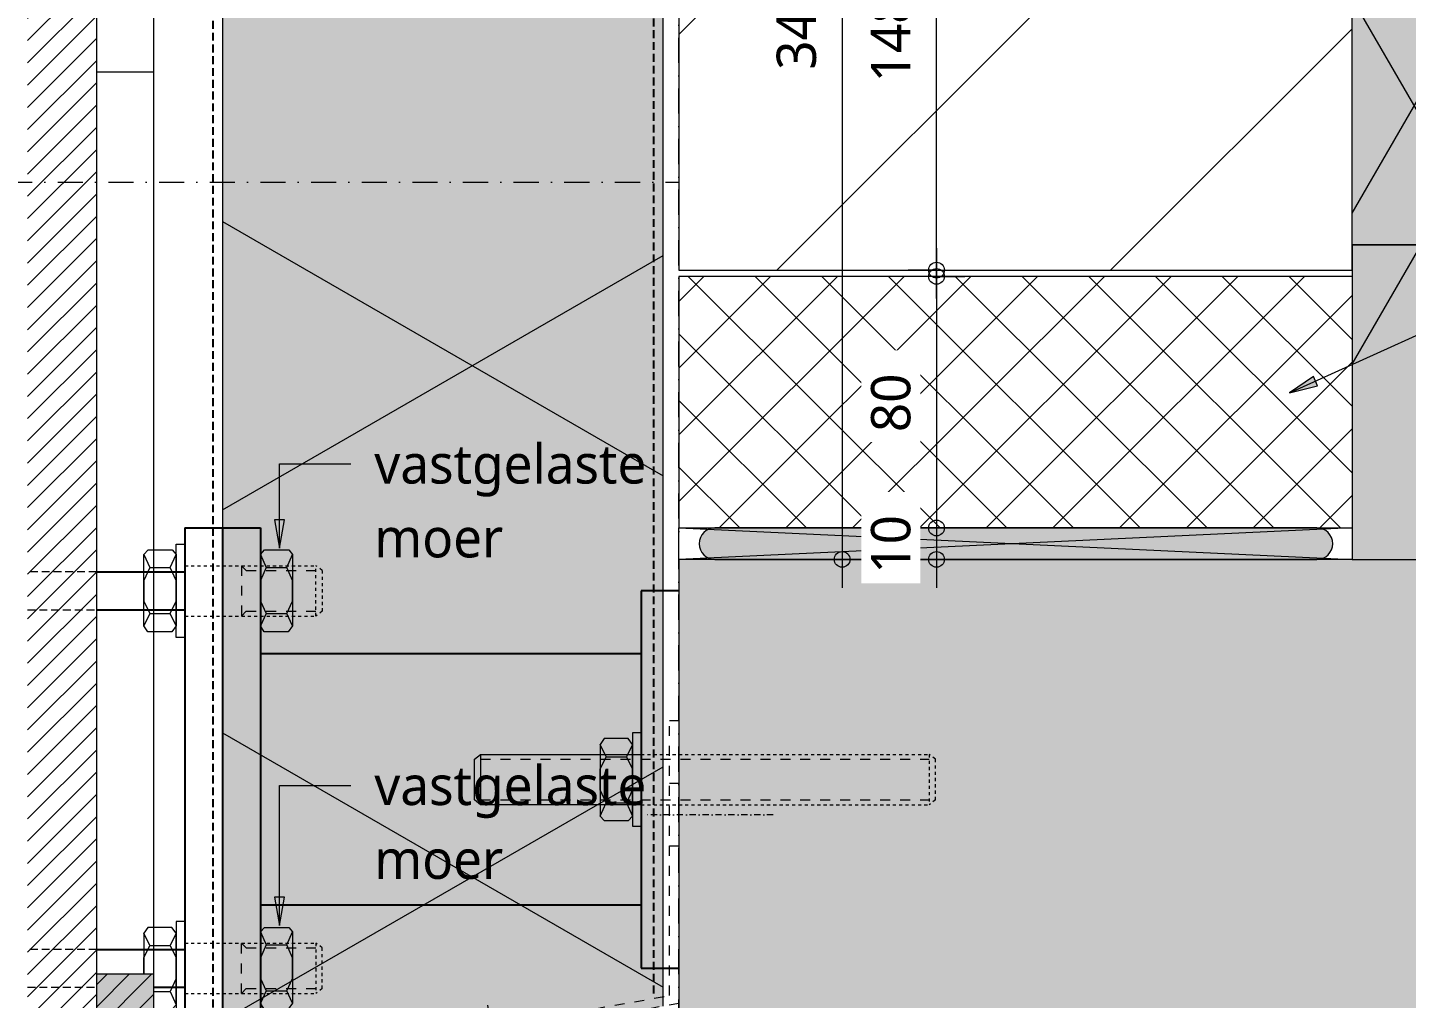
# Model space of a CAD drawing. Header units: millimetres. Extents: x -435 to 27166, y -19117 to 26500.
# Drawn here: x 7180.3 to 7618.6, y 22036.1 to 22344.9 of the extents above; entities that cross this region are included whole.
import ezdxf

# ---------------------------------------------------------------- set-up
doc = ezdxf.new("R2010")
doc.units = ezdxf.units.MM
for name, pattern in [('Dash', [6.35, 3.175, -3.175]), ('MV_hidden', [3.75, 2.5, -1.25]), ('MV_stramien', [16, 8, -4, 0, -4]), ('Streep 1_1', [2, 1, -1]), ('Streep-stip _ detail', [4, 2, -1, 0, -1])]:
    doc.linetypes.add(name, pattern=pattern)
for name, color, linetype, lineweight in [('A-ANNO-DIMS', 211, 'Continuous', 13), ('A-ANNO-DIMS-5', 211, 'Continuous', 13), ('A-DETL', 90, 'Continuous', 13), ('A-DETL-GENF', 92, 'Continuous', 18), ('A-DETL-GENF-HDLN', 1, 'Dash', 18), ('A-DETL-MEDM', 33, 'Continuous', 18), ('G-ANNO-TEXT', 231, 'Continuous', 13)]:
    doc.layers.add(name, color=color, linetype=linetype, lineweight=lineweight)
doc.styles.add('Segoe UI_3', font='segoeui.ttf', dxfattribs={"height": 12.5})
doc.dimstyles.new('2_5_mm_4', dxfattribs={"dimscale": 304.8, "dimtxt": 13.092049, "dimasz": 0.016404, "dimexe": 0.029528, "dimexo": 0.0625, "dimgap": 0.014764, "dimtad": 1, "dimdec": 0, "dimzin": 0, "dimdsep": 46, "dimtxsty": 'Segoe UI_3', "dimblk1": 'DOTBLANK', "dimblk2": 'DOTBLANK', "dimsah": 1, "dimcen": 0.09, "dimdle": 0.029528, "dimazin": 0, "dimtfac": 1, "dimtdec": 4, "dimtix": 1, "dimtmove": 0, "dimatfit": 3, "dimfxl": 0.029528, "dimfxlon": 1, "dimtvp": 1, "dimtfill": 1, "dimtolj": 1, "dimtzin": 0, "dimarcsym": 2})

# ---------------------------------------------------------------- blocks, each defined once
blk = doc.blocks.new('42 isolatie - Type 1-3763119-Details Appartement')
at = {"layer": 'A-DETL-GENF'}
blk.add_hatch(color=256, dxfattribs=at).paths.add_polyline_path([(483.97, 1.37), (459.39, 140.8), (0.28, 140.8), (0.28, 0.8), (483.97, 0.8)])
at = {"layer": 'A-DETL-GENF', "lineweight": 13}
h = blk.add_hatch(dxfattribs=at)
h.set_pattern_fill('FP_8', color=256, style=0, pattern_type=2)
h.set_pattern_definition([(60, (-857.8, 704), (-121.936, 70.4), []), (120, (-857.8, 704), (-121.936, -70.4), [])])
h.paths.add_polyline_path([(483.97, 1.37), (459.39, 140.8), (0.28, 140.8), (0.28, 0.8), (483.97, 0.8)])
at = {"layer": 'A-DETL-GENF'}
for p, q in [((459.39, 140.8), (0.28, 140.8)), ((0.28, 140.8), (0.28, 0.8)), ((459.39, 140.8), (0.28, 140.8)), ((0.28, 0.8), (478.85, 0.8)), ((0.28, 0.8), (478.85, 0.8)), ((478.85, 0.8), (483.97, 0.8)), ((483.97, 0.8), (483.97, 1.37)), ((483.97, 0.8), (483.97, 1.37))]:
    blk.add_line(p, q, dxfattribs=at)
blk = doc.blocks.new('00 stekeind s e - M16-4340759-Details Appartement')
at = {"layer": 'A-DETL-GENF'}
for p, q in [((0, 14.86), (-2.79, 14.86)), ((-2.79, 14.86), (-2.79, 0)), ((0, -14.86), (0, 14.86)), ((-11.78, 13), (-13, 11.14)), ((-11.14, 7.2), (-13, 11.14)), ((-13, 11.14), (-13, -11.61)), ((-4.16, 13), (-11.78, 13)), ((-2.79, 11.14), (-4.64, 7.2)), ((-2.79, 11.14), (-4.16, 13)), ((-2.79, 0), (-2.79, 11.14)), ((-53, 6.5), (-51, 8)), ((-53, -6.5), (-53, 6.5)), ((-51, 8), (0, 8)), ((-51, 8), (-51, -8)), ((-13, 3.25), (-11.14, 7.2)), ((-11.14, 7.2), (-4.64, 7.2)), ((-4.64, 7.2), (-2.79, 3.25)), ((-13, -3.25), (-13, 3.25)), ((-2.79, 3.25), (-2.79, -3.25)), ((-11.14, -7.43), (-13, -3.25)), ((-2.79, -3.25), (-4.64, -7.43)), ((-2.79, -11.61), (-2.79, 0)), ((-2.79, 0), (-2.79, -14.86)), ((-51, -8), (-53, -6.5)), ((0, -8), (-51, -8)), ((-13, -11.61), (-11.14, -7.43)), ((-11.14, -7.43), (-4.64, -7.43)), ((-4.64, -7.43), (-2.79, -11.61)), ((-13, -11.61), (-11.72, -13)), ((-11.72, -13), (-3.99, -13)), ((-3.99, -13), (-2.79, -11.61)), ((-2.79, -14.86), (0, -14.86))]:
    blk.add_line(p, q, dxfattribs=at)
at = {"layer": 'A-DETL-GENF', "linetype": 'Streep 1_1', "lineweight": 13}
for p, q in [((0, 8), (91.54, 8)), ((93.54, 6.5), (91.54, 8)), ((91.54, 8), (91.54, -8)), ((93.54, -6.5), (93.54, 6.5)), ((0, -8), (91.54, -8)), ((93.54, -6.5), (91.54, -8))]:
    blk.add_line(p, q, dxfattribs=at)
at = {"layer": 'A-DETL-GENF-HDLN'}
for p, q in [((-51, 6.5), (91.54, 6.5)), ((-51, -6.5), (91.54, -6.5))]:
    blk.add_line(p, q, dxfattribs=at)
blk = doc.blocks.new('00 moer s e1 - M16-3186865-Details Appartement')
at = {"layer": 'A-DETL-GENF'}
for p, q in [((-13, 11.61), (-11.72, 13)), ((-13, 11.61), (-11.14, 7.43)), ((-13, -11.14), (-13, 11.61)), ((-11.72, 13), (-3.99, 13)), ((-4.64, 7.43), (-2.79, 11.61)), ((-3.99, 13), (-2.79, 11.61)), ((-2.79, 11.61), (-2.79, 0)), ((-11.14, 7.43), (-13, 3.25)), ((-11.14, 7.43), (-4.64, 7.43)), ((-2.79, 3.25), (-4.64, 7.43)), ((-13, 3.25), (-13, -3.25)), ((-2.79, -3.25), (-2.79, 3.25)), ((-2.79, 0), (-2.79, -11.14)), ((-13, -3.25), (-11.14, -7.2)), ((-4.64, -7.2), (-2.79, -3.25)), ((-11.14, -7.2), (-13, -11.14)), ((-11.14, -7.2), (-4.64, -7.2)), ((-2.79, -11.14), (-4.64, -7.2)), ((-11.78, -13), (-13, -11.14)), ((-4.16, -13), (-11.78, -13)), ((-2.79, -11.14), (-4.16, -13))]:
    blk.add_line(p, q, dxfattribs=at)
blk = doc.blocks.new('00 bout s e1 - M16-4297818-Details Appartement')
at = {"layer": 'A-DETL-GENF'}
for p, q in [((-2.79, 0), (-2.79, 14.86)), ((-2.79, 14.86), (0, 14.86)), ((0, 14.86), (0, -14.86)), ((-13, 11.61), (-11.72, 13)), ((-13, 11.61), (-11.14, 7.43)), ((-13, -11.14), (-13, 11.61)), ((-11.72, 13), (-3.99, 13)), ((-4.64, 7.43), (-2.79, 11.61)), ((-3.99, 13), (-2.79, 11.61)), ((-2.79, 11.61), (-2.79, 0)), ((-11.14, 7.43), (-13, 3.25)), ((-11.14, 7.43), (-4.64, 7.43)), ((-2.79, 3.25), (-4.64, 7.43)), ((-13, 3.25), (-13, -3.25)), ((-2.79, -3.25), (-2.79, 3.25)), ((-2.79, -14.86), (-2.79, 0)), ((-2.79, 0), (-2.79, -11.14)), ((-13, -3.25), (-11.14, -7.2)), ((-4.64, -7.2), (-2.79, -3.25)), ((-11.14, -7.2), (-13, -11.14)), ((-11.14, -7.2), (-4.64, -7.2)), ((-2.79, -11.14), (-4.64, -7.2)), ((-11.78, -13), (-13, -11.14)), ((-4.16, -13), (-11.78, -13)), ((-2.79, -11.14), (-4.16, -13)), ((0, -14.86), (-2.79, -14.86))]:
    blk.add_line(p, q, dxfattribs=at)
at = {"layer": 'A-DETL-GENF', "linetype": 'Streep 1_1', "lineweight": 13}
for p, q in [((0, 8), (41.66, 8)), ((43.66, 6.5), (41.66, 8)), ((41.66, -8), (41.66, 8)), ((43.66, 6.5), (43.66, -6.5)), ((0, -8), (41.66, -8)), ((43.66, -6.5), (41.66, -8))]:
    blk.add_line(p, q, dxfattribs=at)
at = {"layer": 'A-DETL-GENF-HDLN'}
for p, q in [((18, 8), (19.5, 6.5)), ((18, 8), (18, -8)), ((19.5, 6.5), (41.66, 6.5)), ((18, -8), (19.5, -6.5)), ((19.5, -6.5), (41.66, -6.5))]:
    blk.add_line(p, q, dxfattribs=at)
blk = doc.blocks.new('00 bout s e1 - M16-4297819-Details Appartement')
at = {"layer": 'A-DETL-GENF'}
for p, q in [((0, 14.86), (-2.79, 14.86)), ((-2.79, 14.86), (-2.79, 0)), ((0, -14.86), (0, 14.86)), ((-11.78, 13), (-13, 11.14)), ((-11.14, 7.2), (-13, 11.14)), ((-13, 11.14), (-13, -1.8)), ((-4.16, 13), (-11.78, 13)), ((-2.79, 11.14), (-4.64, 7.2)), ((-2.79, 11.14), (-4.16, 13)), ((-2.79, 0), (-2.79, 11.14)), ((-13, 3.25), (-11.14, 7.2)), ((-11.14, 7.2), (-4.64, 7.2)), ((-4.64, 7.2), (-2.79, 3.25)), ((-13, -1.8), (-13, 3.25)), ((-2.79, 3.25), (-2.79, -3.25)), ((-2.79, -3.25), (-4.64, -7.43)), ((-2.79, -11.61), (-2.79, 0)), ((-2.79, 0), (-2.79, -14.86)), ((-10, -7.43), (-4.64, -7.43)), ((-4.64, -7.43), (-2.79, -11.61)), ((-10, -13), (-3.99, -13)), ((-3.99, -13), (-2.79, -11.61)), ((-2.79, -14.86), (0, -14.86))]:
    blk.add_line(p, q, dxfattribs=at)
at = {"layer": 'A-DETL-GENF', "linetype": 'Streep 1_1', "lineweight": 13}
for p, q in [((0, 8), (41.66, 8)), ((43.66, 6.5), (41.66, 8)), ((41.66, 8), (41.66, -8)), ((43.66, -6.5), (43.66, 6.5)), ((0, -8), (41.66, -8)), ((43.66, -6.5), (41.66, -8))]:
    blk.add_line(p, q, dxfattribs=at)
at = {"layer": 'A-DETL-GENF-HDLN'}
for p, q in [((18, 8), (19.5, 6.5)), ((18, -8), (18, 8)), ((19.5, 6.5), (41.66, 6.5)), ((18, -8), (19.5, -6.5)), ((19.5, -6.5), (41.66, -6.5))]:
    blk.add_line(p, q, dxfattribs=at)
blk = doc.blocks.new('30_L-anker schuin - 90x90-4466865-Details Appartement')
at = {"layer": 'A-DETL-GENF', "linetype": 'Streep-stip _ detail', "lineweight": 13}
for p, q in [((60.82, 0.57), (53.88, 39.96)), ((-30, -60), (10, -60))]:
    blk.add_line(p, q, dxfattribs=at)
at = {"layer": 'A-DETL-GENF', "linetype": 'Dash'}
for p, q in [((0, 0), (88.63, 15.63)), ((88.63, 15.63), (89.15, 12.67)), ((89.15, 12.67), (3, -2.52)), ((0, -90), (0, 0)), ((3, -2.52), (3, -90)), ((3, -90), (0, -90))]:
    blk.add_line(p, q, dxfattribs=at)
at = {"layer": 'A-DETL-GENF'}
for p, q in [((0, -50), (3, -50)), ((0, -70), (3, -70))]:
    blk.add_line(p, q, dxfattribs=at)
blk = doc.blocks.new('00 hout_rechthoekig_sls - Vuren 18x45-V68-Details Appartement')
at = {"layer": 'A-DETL-GENF', "lineweight": 13}
blk.add_hatch(color=256, dxfattribs=at).paths.add_polyline_path([(0, -18), (45, -18), (45, 0), (0, 0)])
at = {"layer": 'A-DETL-MEDM', "lineweight": 13}
h = blk.add_hatch(dxfattribs=at)
h.set_pattern_fill('FP_84', color=256, style=0, pattern_type=2)
h.set_pattern_definition([(315, (-21998.948, 7202.344), (3.5355339, 3.5355339), [])])
h.paths.add_polyline_path([(0, -18), (45, -18), (45, 0), (0, 0)])
at = {"layer": 'A-DETL-MEDM'}
for p, q in [((0, 0), (45, 0)), ((0, -18), (0, 0)), ((45, 0), (45, -18)), ((45, 0), (45, -18)), ((45, 0), (45, -18)), ((45, -18), (0, -18)), ((45, -18), (0, -18))]:
    blk.add_line(p, q, dxfattribs=at)
blk = doc.blocks.new('42 isolatie - Type 1-3763293-Details Appartement')
at = {"layer": 'A-DETL-GENF'}
blk.add_hatch(color=256, dxfattribs=at).paths.add_polyline_path([(0.28, 0.8), (290.47, 0.8), (290.47, 100.8), (0.28, 100.8), (0.28, 16.86)])
at = {"layer": 'A-DETL-GENF', "lineweight": 13}
h = blk.add_hatch(dxfattribs=at)
h.set_pattern_fill('FP_86', color=256, style=0, pattern_type=2)
h.set_pattern_definition([(60, (0, 0), (-87.295, 50.4), []), (120, (0, 0), (-87.295, -50.4), [])])
h.paths.add_polyline_path([(0.28, 0.8), (290.47, 0.8), (290.47, 100.8), (0.28, 100.8), (0.28, 16.86)])
at = {"layer": 'A-DETL-GENF'}
for p, q in [((290.47, 100.8), (0.28, 100.8)), ((0.28, 100.8), (0.28, 92.8)), ((0.28, 100.8), (0.28, 92.8)), ((0.28, 92.8), (0.28, 0.8)), ((0.28, 92.8), (0.28, 0.8)), ((0.28, 0.8), (290.47, 0.8)), ((0.28, 0.8), (290.47, 0.8))]:
    blk.add_line(p, q, dxfattribs=at)
blk = doc.blocks.new('42 isolatie - Type 1-3763184-Details Appartement')
at = {"layer": 'A-DETL-GENF'}
blk.add_hatch(color=256, dxfattribs=at).paths.add_polyline_path([(0.28, 0.8), (290.47, 0.8), (290.47, 75.05), (0.28, 79.7), (0.28, 74.73)])
at = {"layer": 'A-DETL-GENF', "lineweight": 13}
h = blk.add_hatch(dxfattribs=at)
h.set_pattern_fill('FP_87', color=256, style=0, pattern_type=2)
h.set_pattern_definition([(60, (0, 0), (-69.282, 40), []), (120, (0, 0), (-69.282, -40), [])])
h.paths.add_polyline_path([(0.28, 0.8), (290.47, 0.8), (290.47, 75.05), (0.28, 79.7), (0.28, 74.73)])
at = {"layer": 'A-DETL-GENF'}
blk.add_line((0.28, 0.8), (290.47, 0.8), dxfattribs=at)
blk.add_line((0.28, 0.8), (290.47, 0.8), dxfattribs=at)
blk = doc.blocks.new('33 sparing - Type 1-4933713-Details Appartement')
at = {"layer": 'A-DETL-GENF'}
for p, q in [((0, 10), (214, 10)), ((0, 0), (0, 10)), ((0, 10), (214, 0)), ((214, 10), (0, 0)), ((214, 10), (214, 0)), ((214, 0), (0, 0))]:
    blk.add_line(p, q, dxfattribs=at)
blk = doc.blocks.new('DIMBLOCK282-Details Appartement')
at = {"layer": 'A-ANNO-DIMS-5'}
for p, q in [((7439.22, 22524.74), (7439.22, 22166.74)), ((7439.22, 22515.74), (7430.22, 22515.74)), ((7439.22, 22515.74), (7448.22, 22515.74)), ((7439.22, 22175.74), (7430.22, 22175.74)), ((7439.22, 22175.74), (7448.22, 22175.74))]:
    blk.add_line(p, q, dxfattribs=at)
for centre in [(7439.22, 22515.74), (7439.22, 22175.74)]:
    blk.add_circle(centre, 2.5, dxfattribs=at)
at = {"layer": 'A-ANNO-DIMS-5', "color": 0, "insert": (7418.41, 22331.46), "char_height": 12.5, "width": 34.2774, "attachment_point": 1, "rotation": 90, "line_spacing_factor": 1.142579, "style": 'Segoe UI_3', "bg_fill": 3, "box_fill_scale": 1.25, "bg_fill_color": 9, "bg_fill_true_color": 13158600, "bg_fill_transparency": 0}
blk.add_mtext('340', dxfattribs=at)
blk = doc.blocks.new('_DotBlank')
at = {"color": 0, "linetype": 'ByBlock', "lineweight": -2}
blk.add_line((-0.5, 0), (-1, 0), dxfattribs=at)
blk.add_circle((0, 0), 0.5, dxfattribs=at)
blk = doc.blocks.new('DIMBLOCK293-Details Appartement')
at = {"layer": 'A-ANNO-DIMS-5'}
for p, q in [((7469.22, 22258.74), (7469.22, 22424.74)), ((7469.22, 22415.74), (7460.22, 22415.74)), ((7469.22, 22415.74), (7478.22, 22415.74)), ((7469.22, 22267.74), (7460.22, 22267.74)), ((7469.22, 22267.74), (7478.22, 22267.74))]:
    blk.add_line(p, q, dxfattribs=at)
for centre in [(7469.22, 22415.74), (7469.22, 22267.74)]:
    blk.add_circle(centre, 2.5, dxfattribs=at)
at = {"layer": 'A-ANNO-DIMS-5', "color": 0, "insert": (7448.41, 22327.46), "char_height": 12.5, "width": 34.2774, "attachment_point": 1, "rotation": 90, "line_spacing_factor": 1.142579, "style": 'Segoe UI_3', "bg_fill": 3, "box_fill_scale": 1.25, "bg_fill_color": 9, "bg_fill_true_color": 13158600, "bg_fill_transparency": 0}
blk.add_mtext('148', dxfattribs=at)
blk = doc.blocks.new('DIMBLOCK295-Details Appartement')
at = {"layer": 'A-ANNO-DIMS-5'}
for p, q in [((7469.22, 22274.74), (7469.22, 22185.74)), ((7469.22, 22265.74), (7460.22, 22265.74)), ((7469.22, 22265.74), (7478.22, 22265.74)), ((7469.22, 22185.74), (7460.22, 22185.74)), ((7469.22, 22185.74), (7478.22, 22185.74))]:
    blk.add_line(p, q, dxfattribs=at)
for centre in [(7469.22, 22265.74), (7469.22, 22185.74)]:
    blk.add_circle(centre, 2.5, dxfattribs=at)
at = {"layer": 'A-ANNO-DIMS-5', "color": 0, "insert": (7448.41, 22216.22), "char_height": 12.5, "width": 22.8516, "attachment_point": 1, "rotation": 90, "line_spacing_factor": 1.142579, "style": 'Segoe UI_3', "bg_fill": 3, "box_fill_scale": 1.25, "bg_fill_color": 9, "bg_fill_true_color": 13158600, "bg_fill_transparency": 0}
blk.add_mtext('80', dxfattribs=at)
blk = doc.blocks.new('DIMBLOCK296-Details Appartement')
at = {"layer": 'A-ANNO-DIMS-5'}
for p, q in [((7469.22, 22185.74), (7460.22, 22185.74)), ((7469.22, 22185.74), (7469.22, 22166.74)), ((7469.22, 22185.74), (7478.22, 22185.74)), ((7469.22, 22175.74), (7460.22, 22175.74)), ((7469.22, 22175.74), (7478.22, 22175.74))]:
    blk.add_line(p, q, dxfattribs=at)
for centre in [(7469.22, 22185.74), (7469.22, 22175.74)]:
    blk.add_circle(centre, 2.5, dxfattribs=at)
at = {"layer": 'A-ANNO-DIMS-5', "color": 0, "insert": (7448.41, 22171.22), "char_height": 12.5, "width": 22.8516, "attachment_point": 1, "rotation": 90, "line_spacing_factor": 1.142579, "style": 'Segoe UI_3', "bg_fill": 3, "box_fill_scale": 1.25, "bg_fill_color": 9, "bg_fill_true_color": 13158600, "bg_fill_transparency": 0}
blk.add_mtext('10', dxfattribs=at)

msp = doc.modelspace()

# ---------------------------------------------------------------- hatches: boundary and pattern name
at = {"layer": 'A-DETL-GENF', "lineweight": 13}
h = msp.add_hatch(dxfattribs=at)
h.set_pattern_fill('FP_33', color=250, style=0, pattern_type=2)
h.set_pattern_definition([(45, (0, 0), (-3.5355339, 3.5355339), [])])
h.paths.add_polyline_path([(7198.76, 21947.74), (7202.34, 21947.74), (7202.34, 22528.24), (7180.34, 22528.24), (7180.34, 21947.74)])
h = msp.add_hatch(dxfattribs=at)
h.set_pattern_fill('FP_9', color=57, style=0, pattern_type=2)
h.set_pattern_definition([(45, (0, 0), (-53.033, 53.033), [])])
h.paths.add_polyline_path([(7601.34, 22267.74), (7601.34, 22515.74), (7387.34, 22515.74), (7387.34, 22267.74), (7435.95, 22267.74)])
h = msp.add_hatch(dxfattribs=at)
h.set_pattern_fill('FP_21', color=251, style=0, pattern_type=2)
h.set_pattern_definition([(45, (0, 0), (-10.606602, 10.606602), []), (135, (0, 0), (-10.606602, -10.606602), [])])
h.paths.add_polyline_path([(7601.34, 22185.74), (7601.34, 22265.74), (7387.34, 22265.74), (7387.34, 22185.74), (7435.95, 22185.74)])
at = {"layer": 'A-DETL-GENF'}
for points in [[(7398.82, 22175.74), (7590.13, 22175.74), (7591.43, 22175.91), (7592.63, 22176.41), (7593.67, 22177.21), (7594.46, 22178.24), (7594.96, 22179.45), (7595.13, 22180.74), (7594.96, 22182.04), (7594.46, 22183.24), (7593.67, 22184.28), (7592.63, 22185.07), (7591.43, 22185.57), (7590.13, 22185.74), (7398.82, 22185.74), (7397.53, 22185.57), (7396.32, 22185.07), (7395.29, 22184.28), (7394.49, 22183.24), (7393.99, 22182.04), (7393.82, 22180.74), (7393.99, 22179.45), (7394.49, 22178.24), (7395.29, 22177.21), (7396.32, 22176.41), (7397.53, 22175.91)], [(7435.95, 21975.74), (7466.61, 21975.74), (7466.61, 22025.74), (7891.53, 22025.74), (7891.53, 22175.74), (7387.34, 22175.74), (7387.34, 21975.74), (7390.34, 21975.74)]]:
    msp.add_hatch(color=9, dxfattribs=at).paths.add_polyline_path(points)
at = {"layer": 'G-ANNO-TEXT'}
for points in [[(7581.46, 22228.69), (7590.31, 22230.97), (7589, 22233.86)], [(7260.39, 22179.37), (7261.98, 22188.37), (7258.8, 22188.37)], [(7260.39, 22059.37), (7261.98, 22068.37), (7258.8, 22068.37)]]:
    msp.add_hatch(color=7, dxfattribs=at).paths.add_polyline_path(points)

# ---------------------------------------------------------------- linework, layer by layer
at = {"layer": 'A-DETL', "linetype": 'MV_stramien', "lineweight": 18}
for p, q in [((7387.34, 21802.34), (7387.34, 22747.07)), ((6964.53, 22295.74), (7387.34, 22295.74))]:
    msp.add_line(p, q, dxfattribs=at)
at = {"layer": 'A-DETL', "linetype": 'MV_hidden', "lineweight": 25}
for p, q in [((7239.24, 22530.74), (7239.24, 22007.3)), ((7379.24, 22482.74), (7379.24, 22037.74))]:
    msp.add_line(p, q, dxfattribs=at)
at = {"layer": 'A-DETL', "lineweight": 18}
for p, q in [((7387.34, 22515.74), (7387.34, 22267.74)), ((7601.34, 22267.74), (7601.34, 22515.74)), ((7202.34, 22043.95), (7202.34, 22483.24)), ((7220.34, 22483.24), (7220.34, 22043.95)), ((7387.34, 22267.74), (7601.34, 22267.74)), ((7601.34, 22265.74), (7387.34, 22265.74)), ((7387.34, 22265.74), (7387.34, 22185.74)), ((7387.34, 22185.74), (7601.34, 22185.74)), ((7590.13, 22185.74), (7398.82, 22185.74)), ((7387.34, 22175.74), (7387.34, 21975.74)), ((7601.34, 22175.74), (7387.34, 22175.74)), ((7398.82, 22175.74), (7590.13, 22175.74))]:
    msp.add_line(p, q, dxfattribs=at)
at = {"layer": 'A-DETL'}
msp.add_line((7202.34, 22330.74), (7220.34, 22330.74), dxfattribs=at)
at = {"layer": 'A-DETL', "lineweight": 25}
for p, q in [((7230.34, 22185.74), (7242.34, 22185.74)), ((7230.34, 22185.74), (7230.34, 22025.74)), ((7242.34, 22185.74), (7254.34, 22185.74)), ((7242.34, 22185.74), (7242.34, 22025.74)), ((7242.34, 22185.74), (7242.34, 22025.74)), ((7254.34, 22185.74), (7254.34, 22025.74)), ((7202.34, 22171.74), (7230.34, 22171.74)), ((7387.34, 22165.74), (7375.34, 22165.74)), ((7375.34, 22165.74), (7375.34, 22045.74)), ((7202.34, 22159.74), (7230.34, 22159.74)), ((7375.34, 22145.74), (7254.34, 22145.74)), ((7375.34, 22065.74), (7254.34, 22065.74)), ((7202.34, 22051.74), (7230.34, 22051.74)), ((7375.34, 22045.74), (7387.34, 22045.74)), ((7220.34, 22039.74), (7230.34, 22039.74))]:
    msp.add_line(p, q, dxfattribs=at)
at = {"layer": 'A-DETL', "linetype": 'MV_hidden', "lineweight": 18}
for p, q in [((7202.34, 22171.74), (7180.34, 22171.74)), ((7180.34, 22159.74), (7202.34, 22159.74)), ((7202.34, 22051.74), (7180.34, 22051.74)), ((7180.34, 22039.74), (7202.34, 22039.74))]:
    msp.add_line(p, q, dxfattribs=at)
at = {"layer": 'A-DETL', "lineweight": 18}
for centre, start, end in [((7398.82, 22180.74), 90, 270), ((7590.13, 22180.74), 270, 90)]:
    msp.add_arc(centre, 5, start, end, dxfattribs=at)
at = {"layer": 'G-ANNO-TEXT', "color": 250}
for p, q in [((7581.46, 22228.69), (7770, 22314.4)), ((7589, 22233.86), (7581.46, 22228.69)), ((7590.31, 22230.97), (7589, 22233.86)), ((7581.46, 22228.69), (7590.31, 22230.97)), ((7260.39, 22206.11), (7283.04, 22206.11)), ((7260.39, 22179.37), (7260.39, 22206.11)), ((7261.98, 22188.37), (7258.8, 22188.37)), ((7258.8, 22188.37), (7260.39, 22179.37)), ((7260.39, 22179.37), (7261.98, 22188.37)), ((7260.39, 22103.87), (7283.04, 22103.87)), ((7260.39, 22059.37), (7260.39, 22103.87)), ((7261.98, 22068.37), (7258.8, 22068.37)), ((7258.8, 22068.37), (7260.39, 22059.37)), ((7260.39, 22059.37), (7261.98, 22068.37))]:
    msp.add_line(p, q, dxfattribs=at)

# ---------------------------------------------------------------- block references
at = {"layer": 'A-DETL-GENF', "rotation": 270.0000000000011}
msp.add_blockref('42 isolatie - Type 1-3763119-Details Appartement', (7241.54, 22493.02), dxfattribs=at)
at = {"layer": 'A-DETL-GENF'}
for name, p in [('42 isolatie - Type 1-3763184-Details Appartement', (7601.07, 22274.94)), ('42 isolatie - Type 1-3763293-Details Appartement', (7601.07, 22174.94)), ('33 sparing - Type 1-4933713-Details Appartement', (7387.34, 22175.74)), ('00 moer s e1 - M16-3186865-Details Appartement', (7267.34, 22165.74)), ('00 stekeind s e - M16-4340759-Details Appartement', (7375.34, 22105.74)), ('00 moer s e1 - M16-3186865-Details Appartement', (7267.34, 22045.74))]:
    msp.add_blockref(name, p, dxfattribs=at)
at = {"layer": 'A-DETL-GENF', "linetype": 'Dash', "rotation": 180}
msp.add_blockref('30_L-anker schuin - 90x90-4466865-Details Appartement', (7387.34, 22034.52), dxfattribs=at)
at = {"layer": 'A-DETL-GENF-HDLN'}
for name, p in [('00 bout s e1 - M16-4297818-Details Appartement', (7230.34, 22165.74)), ('00 bout s e1 - M16-4297819-Details Appartement', (7230.34, 22045.74))]:
    msp.add_blockref(name, p, dxfattribs=at)
at = {"layer": 'A-DETL-MEDM', "lineweight": 13, "rotation": 90.0000000000001}
msp.add_blockref('00 hout_rechthoekig_sls - Vuren 18x45-V68-Details Appartement', (7202.34, 21998.95), dxfattribs=at)

# ---------------------------------------------------------------- texts
at = {"layer": 'G-ANNO-TEXT', "color": 7, "char_height": 12.5, "attachment_point": 1, "style": 'Segoe UI_3'}
for s, insert, width in [('vastgelaste ', (7290.54, 22212.36), 109.8312), ('moer', (7290.54, 22188.87), 49.3038), ('vastgelaste ', (7290.54, 22110.12), 109.8312), ('moer', (7290.54, 22086.63), 49.3038)]:
    msp.add_mtext(s, dxfattribs=dict(at, insert=insert, width=width))

# ---------------------------------------------------------------- next in the draw order: dimensions: what is measured, and where the dimension line sits
at = {"layer": 'A-ANNO-DIMS'}
dim = msp.add_linear_dim(base=(7439.22, 22175.74), p1=(7448.22, 22515.74), p2=(7448.22, 22175.74), angle=90, dimstyle='2_5_mm_4', override={"dimpost": '<>', "dimfxl": 340}, dxfattribs=at)
dim.commit()
dim.dimension.update_dxf_attribs({"geometry": 'DIMBLOCK282-Details Appartement', "text_midpoint": (7428.25, 22345.74)})

# ---------------------------------------------------------------- next in the draw order: dimensions: what is measured, and where the dimension line sits
dim = msp.add_linear_dim(base=(7469.22, 22415.74), p1=(7460.22, 22267.74), p2=(7460.22, 22415.74), angle=90, dimstyle='2_5_mm_4', override={"dimpost": '<>', "dimfxl": 148}, dxfattribs=at)
dim.commit()
dim.dimension.update_dxf_attribs({"geometry": 'DIMBLOCK293-Details Appartement', "text_midpoint": (7458.23, 22341.74)})

# ---------------------------------------------------------------- next in the draw order: dimensions: what is measured, and where the dimension line sits
dim = msp.add_linear_dim(base=(7469.22, 22185.74), p1=(7478.22, 22265.74), p2=(7478.22, 22185.74), angle=90, dimstyle='2_5_mm_4', override={"dimpost": '<>', "dimfxl": 80}, dxfattribs=at)
dim.commit()
dim.dimension.update_dxf_attribs({"geometry": 'DIMBLOCK295-Details Appartement', "text_midpoint": (7458.25, 22225.74)})

# ---------------------------------------------------------------- next in the draw order: dimensions: what is measured, and where the dimension line sits
dim = msp.add_linear_dim(base=(7469.22, 22175.74), p1=(7478.22, 22185.74), p2=(7478.22, 22175.74), angle=90, dimstyle='2_5_mm_4', override={"dimpost": '<>', "dimfxl": 10}, dxfattribs=at)
dim.commit()
dim.dimension.update_dxf_attribs({"geometry": 'DIMBLOCK296-Details Appartement', "text_midpoint": (7458.22, 22180.74)})

doc.saveas('drawing.dxf')
